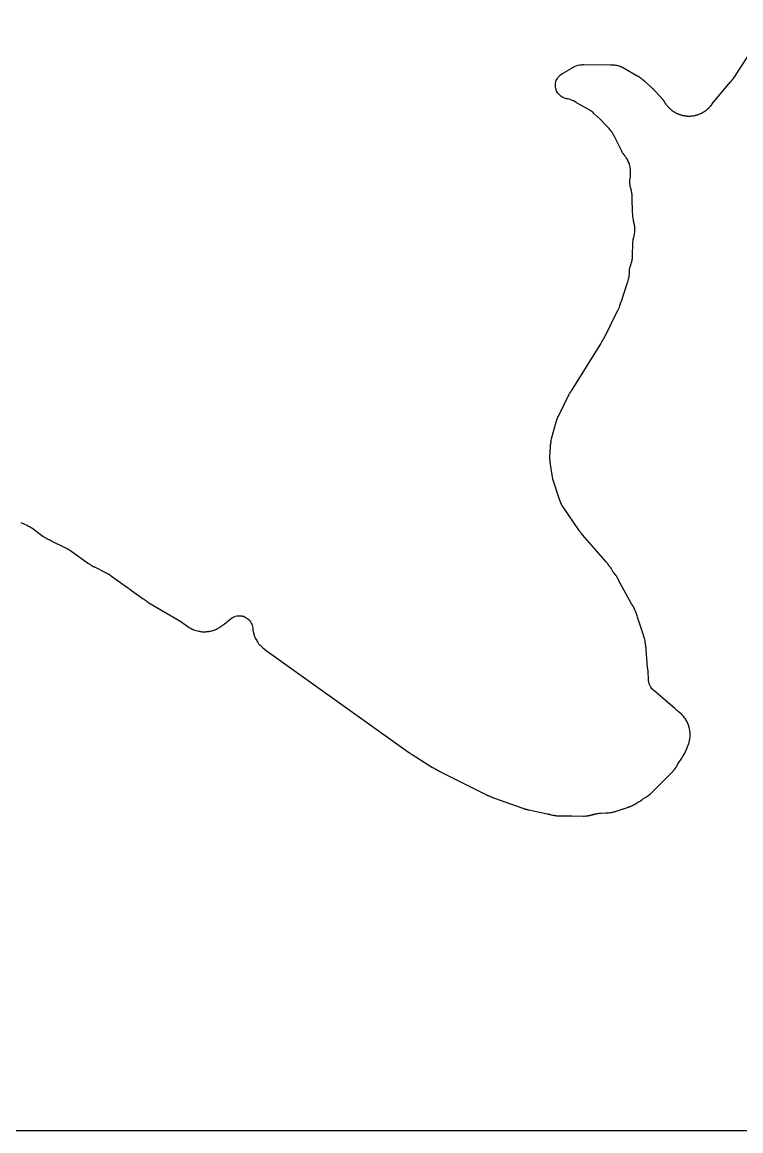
# Model space of a CAD drawing. Header units: millimetres. Extents: x 0 to 300, y 0 to 300.
# Drawn here: x 162.6 to 226, y -0.1 to 97.8 of the extents above; entities that cross this region are included whole.
import ezdxf

# ---------------------------------------------------------------- set-up
doc = ezdxf.new("R2010")
doc.units = ezdxf.units.MM
doc.layers.add('CUT', color=7, linetype='CONTINUOUS')

msp = doc.modelspace()

# ---------------------------------------------------------------- linework, layer by layer
at = {"layer": 'CUT'}
for points in [[(162.49, 53.62), (163.01, 53.4), (163.05, 53.38), (163.07, 53.37), (163.09, 53.37), (163.1, 53.36), (163.11, 53.35), (163.12, 53.35), (163.23, 53.29), (163.27, 53.27), (163.33, 53.23), (163.37, 53.2), (163.39, 53.19), (163.44, 53.16), (164.42, 52.44), (164.43, 52.43), (164.5, 52.38), (164.58, 52.33), (164.6, 52.32), (164.66, 52.29), (164.67, 52.29), (164.7, 52.27), (164.71, 52.26), (164.73, 52.25), (164.75, 52.24), (164.75, 52.23), (164.87, 52.16), (164.93, 52.14), (164.95, 52.13), (164.96, 52.13), (164.97, 52.12), (165, 52.11), (165.01, 52.1), (165.03, 52.09), (165.1, 52.06), (165.11, 52.05), (166.36, 51.44), (166.42, 51.41), (166.43, 51.41), (166.45, 51.4), (166.53, 51.35), (166.54, 51.35), (166.55, 51.34), (166.59, 51.32), (166.61, 51.31), (166.62, 51.31), (166.63, 51.3), (166.67, 51.27), (166.7, 51.26), (166.71, 51.25), (166.72, 51.24), (166.75, 51.22), (166.78, 51.2), (166.89, 51.13), (168.46, 50.02), (168.51, 49.98), (168.56, 49.94), (168.62, 49.9), (168.65, 49.88), (168.72, 49.84), (168.79, 49.8), (168.87, 49.76), (168.9, 49.74), (168.92, 49.74), (168.94, 49.73), (168.95, 49.72), (168.97, 49.71), (168.98, 49.71), (169.01, 49.7), (169.09, 49.66), (169.9, 49.24), (169.96, 49.21), (169.97, 49.21), (169.98, 49.2), (170.08, 49.15), (170.13, 49.14), (170.14, 49.13), (170.15, 49.13), (170.16, 49.11), (170.19, 49.1), (170.2, 49.09), (170.22, 49.08), (170.25, 49.06), (170.26, 49.06), (170.27, 49.06), (170.3, 49.03), (170.31, 49.03), (170.32, 49.02), (170.33, 49.02), (170.35, 49), (170.35, 48.99), (170.38, 48.97), (170.39, 48.96), (170.42, 48.94), (170.43, 48.93), (170.45, 48.92), (170.49, 48.9), (171.82, 47.95), (171.96, 47.85), (172.01, 47.82), (172.04, 47.79), (173.29, 46.89), (173.33, 46.87), (173.35, 46.85), (173.38, 46.84), (173.39, 46.84), (173.39, 46.83), (173.4, 46.82), (173.42, 46.8), (173.48, 46.76), (173.5, 46.74), (173.53, 46.72), (173.54, 46.72), (173.57, 46.69), (173.6, 46.67), (173.63, 46.66), (173.67, 46.64), (173.69, 46.63), (173.7, 46.61), (173.79, 46.55), (176.47, 44.98), (176.52, 44.96), (177.22, 44.45), (177.26, 44.42), (177.35, 44.36), (177.43, 44.32), (177.51, 44.27), (177.67, 44.2), (177.69, 44.19), (177.8, 44.14), (177.92, 44.1), (178.07, 44.06), (178.18, 44.04), (178.21, 44.04), (178.27, 44.03), (178.33, 44.01), (178.36, 44.01), (178.46, 43.99), (178.59, 43.98), (178.62, 43.98), (178.71, 43.98), (178.84, 43.99), (178.86, 44), (178.91, 44.01), (179.07, 44.02), (179.12, 44.03), (179.18, 44.04), (179.21, 44.04), (179.23, 44.04), (179.34, 44.07), (179.37, 44.08), (179.44, 44.1), (179.6, 44.16), (179.62, 44.17), (179.63, 44.17), (179.74, 44.21), (179.84, 44.26), (179.95, 44.33), (179.99, 44.35), (180.04, 44.38), (180.06, 44.4), (180.15, 44.46), (180.17, 44.47), (180.22, 44.51), (180.23, 44.52), (180.24, 44.53), (180.3, 44.57), (180.32, 44.59), (180.33, 44.6), (180.34, 44.6), (180.42, 44.66), (180.94, 45.08), (180.99, 45.12), (181, 45.13), (181.12, 45.21), (181.21, 45.26), (181.22, 45.27), (181.32, 45.31), (181.43, 45.35), (181.54, 45.38), (181.66, 45.39), (181.77, 45.4), (181.78, 45.4), (181.79, 45.4), (181.86, 45.39), (181.89, 45.39), (181.9, 45.39), (181.91, 45.39), (181.93, 45.39), (181.95, 45.39), (181.96, 45.38), (182, 45.38), (182.02, 45.37), (182.12, 45.35), (182.21, 45.31), (182.24, 45.3), (182.32, 45.25), (182.43, 45.19), (182.44, 45.18), (182.53, 45.12), (182.55, 45.11), (182.61, 45.05), (182.62, 45.03), (182.68, 44.97), (182.69, 44.96), (182.75, 44.87), (182.76, 44.85), (182.82, 44.75), (182.87, 44.65), (182.9, 44.56), (182.93, 44.44), (182.95, 44.28), (182.96, 44.23), (182.97, 44.11), (182.98, 44.06), (182.99, 44.03), (183.03, 43.88), (183.04, 43.81), (183.06, 43.74), (183.07, 43.7), (183.07, 43.69), (183.08, 43.67), (183.08, 43.66), (183.1, 43.57), (183.16, 43.45), (183.17, 43.43), (183.23, 43.32), (183.25, 43.3), (183.3, 43.2), (183.34, 43.12), (183.39, 43.04), (183.47, 42.93), (183.56, 42.83), (183.58, 42.81), (183.6, 42.79), (183.63, 42.76), (183.77, 42.63), (183.84, 42.57), (183.97, 42.47), (184.03, 42.41), (184.13, 42.33), (189.91, 38.21), (196.71, 33.35), (196.72, 33.35), (196.74, 33.33), (196.77, 33.31), (196.78, 33.31), (196.79, 33.3), (196.82, 33.28), (196.83, 33.27), (196.84, 33.27), (196.85, 33.26), (196.86, 33.25), (196.87, 33.25), (196.87, 33.24), (196.9, 33.22), (196.95, 33.18), (196.98, 33.16), (197.01, 33.14), (198.81, 32.01), (198.91, 31.96), (198.95, 31.94), (198.97, 31.93), (199.03, 31.89), (199.04, 31.89), (199.06, 31.88), (199.09, 31.86), (199.1, 31.85), (199.12, 31.84), (199.15, 31.82), (199.16, 31.82), (199.25, 31.76), (199.29, 31.75), (199.31, 31.74), (199.36, 31.71), (199.39, 31.7), (199.4, 31.7), (199.41, 31.69), (199.44, 31.67), (199.47, 31.66), (203.57, 29.6), (203.61, 29.58), (203.62, 29.57), (203.65, 29.56), (203.66, 29.56), (203.67, 29.55), (203.7, 29.53), (203.72, 29.53), (203.73, 29.53), (203.73, 29.52), (203.74, 29.52), (203.75, 29.52), (203.79, 29.5), (203.86, 29.47), (203.87, 29.47), (203.91, 29.45), (203.92, 29.44), (203.93, 29.44), (203.98, 29.42), (203.99, 29.41), (204, 29.41), (204.01, 29.4), (204.02, 29.4), (204.04, 29.39), (204.06, 29.38), (204.13, 29.35), (204.16, 29.34), (204.2, 29.32), (206.79, 28.4), (206.81, 28.4), (206.82, 28.4), (206.84, 28.39), (206.86, 28.38), (206.87, 28.38), (206.88, 28.37), (206.93, 28.36), (206.95, 28.35), (206.97, 28.34), (206.98, 28.34), (206.99, 28.33), (207.01, 28.33), (207.08, 28.31), (207.11, 28.3), (207.13, 28.3), (207.14, 28.3), (207.15, 28.3), (207.17, 28.29), (207.19, 28.28), (207.25, 28.27), (207.32, 28.25), (207.33, 28.25), (208.92, 27.9), (209.01, 27.88), (209.1, 27.87), (209.11, 27.87), (209.13, 27.87), (209.16, 27.86), (209.2, 27.85), (209.21, 27.85), (209.24, 27.84), (209.3, 27.82), (209.4, 27.8), (209.42, 27.8), (209.45, 27.79), (209.46, 27.79), (209.5, 27.78), (209.52, 27.78), (209.57, 27.77), (209.69, 27.75), (209.71, 27.75), (209.77, 27.74), (209.81, 27.74), (209.88, 27.73), (209.97, 27.73), (209.99, 27.73), (210, 27.73), (210.01, 27.73), (210.04, 27.73), (210.38, 27.73), (210.63, 27.72), (210.87, 27.72), (211.11, 27.72), (212.13, 27.71), (212.14, 27.71), (212.23, 27.71), (212.34, 27.72), (212.35, 27.72), (212.36, 27.72), (212.46, 27.73), (212.48, 27.73), (212.55, 27.74), (212.56, 27.75), (212.57, 27.75), (212.58, 27.75), (212.59, 27.75), (212.61, 27.75), (212.62, 27.76), (212.63, 27.76), (212.64, 27.76), (212.68, 27.77), (212.69, 27.77), (212.74, 27.78), (212.76, 27.78), (212.83, 27.8), (212.85, 27.81), (212.89, 27.82), (212.91, 27.83), (212.94, 27.84), (212.95, 27.84), (212.98, 27.85), (213.01, 27.85), (213.04, 27.86), (213.06, 27.87), (213.07, 27.87), (213.14, 27.89), (213.17, 27.9), (213.2, 27.9), (213.21, 27.91), (213.22, 27.91), (213.25, 27.92), (213.26, 27.92), (213.27, 27.92), (213.28, 27.92), (213.29, 27.93), (213.3, 27.93), (213.31, 27.93), (213.32, 27.93), (213.33, 27.94), (213.36, 27.94), (213.38, 27.94), (213.42, 27.95), (213.52, 27.96), (213.53, 27.96), (213.55, 27.96), (213.58, 27.97), (213.6, 27.97), (213.61, 27.98), (213.62, 27.98), (213.63, 27.98), (213.64, 27.98), (213.65, 27.98), (213.67, 27.98), (214.15, 28), (214.26, 28.01), (214.29, 28.01), (214.3, 28.01), (214.31, 28.01), (214.32, 28.01), (214.35, 28.01), (214.46, 28.02), (214.6, 28.04), (214.61, 28.04), (214.72, 28.06), (214.79, 28.08), (214.81, 28.09), (214.83, 28.09), (214.9, 28.11), (214.91, 28.11), (214.95, 28.12), (214.97, 28.13), (214.99, 28.13), (215.02, 28.14), (215.04, 28.15), (215.12, 28.17), (215.55, 28.32), (215.57, 28.33), (215.6, 28.34), (215.66, 28.36), (216.01, 28.48), (216.05, 28.49), (216.08, 28.5), (216.1, 28.51), (216.12, 28.51), (216.13, 28.51), (216.14, 28.52), (216.15, 28.52), (216.16, 28.53), (216.17, 28.53), (216.19, 28.54), (216.2, 28.54), (216.21, 28.54), (216.24, 28.55), (216.26, 28.56), (216.27, 28.57), (216.34, 28.6), (216.35, 28.6), (216.36, 28.61), (216.37, 28.61), (216.38, 28.61), (216.39, 28.62), (216.4, 28.62), (216.41, 28.62), (216.5, 28.66), (216.55, 28.69), (216.6, 28.72), (216.61, 28.72), (216.62, 28.73), (216.64, 28.74), (216.66, 28.75), (216.71, 28.77), (216.72, 28.78), (216.75, 28.8), (216.81, 28.83), (216.83, 28.85), (216.86, 28.87), (216.87, 28.88), (216.9, 28.9), (216.91, 28.91), (216.94, 28.93), (216.96, 28.94), (216.99, 28.96), (217.07, 29.01), (217.17, 29.07), (217.32, 29.17), (217.36, 29.2), (217.54, 29.32), (217.58, 29.34), (217.65, 29.38), (217.67, 29.39), (217.69, 29.41), (217.73, 29.43), (217.76, 29.45), (217.78, 29.46), (217.79, 29.47), (217.82, 29.49), (217.85, 29.51), (217.86, 29.52), (217.87, 29.53), (217.88, 29.53), (217.95, 29.59), (217.96, 29.6), (217.97, 29.61), (217.98, 29.61), (218.04, 29.67), (218.09, 29.72), (218.1, 29.73), (218.11, 29.73), (218.12, 29.74), (218.13, 29.75), (218.16, 29.78), (218.17, 29.79), (218.2, 29.82), (218.22, 29.84), (218.24, 29.86), (218.26, 29.88), (219.89, 31.5), (219.91, 31.53), (219.92, 31.54), (219.96, 31.58), (220.04, 31.67), (220.05, 31.68), (220.05, 31.69), (220.06, 31.7), (220.07, 31.71), (220.08, 31.71), (220.09, 31.73), (220.14, 31.78), (220.16, 31.81), (220.17, 31.83), (220.19, 31.85), (220.25, 31.93), (220.26, 31.95), (220.27, 31.96), (220.28, 31.98), (220.29, 32), (220.29, 32.01), (220.3, 32.01), (220.31, 32.03), (220.31, 32.04), (220.51, 32.35), (220.56, 32.43), (220.62, 32.53), (220.71, 32.66), (220.81, 32.81), (220.85, 32.88), (220.86, 32.89), (220.87, 32.91), (220.87, 32.92), (220.89, 32.95), (220.89, 32.96), (220.91, 32.98), (220.92, 33), (220.93, 33.01), (220.94, 33.02), (220.94, 33.03), (220.95, 33.04), (220.96, 33.05), (220.97, 33.07), (220.98, 33.08), (220.98, 33.09), (221.04, 33.19), (221.05, 33.21), (221.06, 33.23), (221.07, 33.24), (221.08, 33.26), (221.08, 33.28), (221.09, 33.29), (221.1, 33.3), (221.1, 33.31), (221.11, 33.33), (221.11, 33.34), (221.13, 33.39), (221.14, 33.4), (221.15, 33.42), (221.16, 33.44), (221.16, 33.45), (221.18, 33.49), (221.2, 33.53), (221.29, 33.74), (221.3, 33.76), (221.3, 33.77), (221.3, 33.78), (221.33, 33.86), (221.34, 33.88), (221.35, 33.9), (221.35, 33.91), (221.36, 33.93), (221.37, 33.95), (221.37, 33.96), (221.38, 33.97), (221.38, 33.98), (221.39, 34), (221.4, 34.01), (221.4, 34.02), (221.41, 34.04), (221.43, 34.1), (221.44, 34.12), (221.44, 34.14), (221.46, 34.21), (221.48, 34.28), (221.49, 34.33), (221.51, 34.43), (221.52, 34.44), (221.54, 34.56), (221.55, 34.67), (221.55, 34.68), (221.55, 34.69), (221.55, 34.7), (221.56, 34.74), (221.56, 34.76), (221.56, 34.8), (221.56, 34.81), (221.56, 34.92), (221.56, 34.96), (221.56, 35.04), (221.56, 35.07), (221.55, 35.13), (221.55, 35.16), (221.54, 35.17), (221.53, 35.28), (221.51, 35.39), (221.5, 35.42), (221.48, 35.52), (221.48, 35.54), (221.47, 35.57), (221.46, 35.58), (221.46, 35.59), (221.45, 35.62), (221.45, 35.63), (221.44, 35.67), (221.43, 35.7), (221.42, 35.72), (221.41, 35.74), (221.41, 35.75), (221.41, 35.77), (221.38, 35.84), (221.37, 35.85), (221.36, 35.87), (221.35, 35.89), (221.34, 35.91), (221.34, 35.93), (221.33, 35.95), (221.32, 35.97), (221.31, 35.98), (221.3, 36), (221.29, 36.02), (221.28, 36.04), (221.28, 36.05), (221.28, 36.06), (221.27, 36.07), (221.27, 36.08), (221.21, 36.18), (221.21, 36.19), (221.15, 36.28), (221.14, 36.3), (221.1, 36.34), (221.08, 36.36), (221.07, 36.38), (221.06, 36.39), (221, 36.47), (220.98, 36.49), (220.94, 36.54), (220.93, 36.55), (220.93, 36.56), (220.92, 36.57), (220.89, 36.6), (220.88, 36.61), (220.87, 36.62), (220.84, 36.65), (220.83, 36.66), (220.82, 36.67), (220.81, 36.69), (220.78, 36.72), (220.75, 36.74), (220.74, 36.75), (220.72, 36.77), (220.7, 36.79), (220.69, 36.79), (220.68, 36.8), (220.67, 36.81), (220.65, 36.83), (220.64, 36.84), (220.63, 36.85), (220.61, 36.86), (220.59, 36.88), (220.58, 36.89), (220.56, 36.9), (220.56, 36.91), (220.55, 36.91), (220.54, 36.92), (220.53, 36.93), (220.52, 36.93), (220.51, 36.94), (220.48, 36.97), (220.47, 36.97), (220.46, 36.98), (220.4, 37.02), (220.37, 37.05), (220.36, 37.05), (220.35, 37.06), (220.35, 37.07), (220.33, 37.08), (220.32, 37.08), (220.31, 37.09), (220.31, 37.1), (220.29, 37.12), (220.27, 37.14), (220.25, 37.16), (220.2, 37.2), (218.94, 38.29), (218.32, 38.83), (218.31, 38.83), (218.22, 38.92), (218.21, 38.93), (218.15, 39), (218.08, 39.1), (218.02, 39.22), (217.97, 39.32), (217.94, 39.42), (217.91, 39.53), (217.89, 39.68), (217.89, 39.72), (217.89, 39.82), (217.88, 39.87), (217.88, 39.98), (217.85, 40.28), (217.85, 40.29), (217.85, 40.3), (217.85, 40.31), (217.85, 40.36), (217.85, 40.39), (217.84, 40.48), (217.84, 40.49), (217.84, 40.52), (217.84, 40.59), (217.83, 40.61), (217.82, 40.68), (217.81, 40.71), (217.8, 40.78), (217.8, 40.8), (217.8, 40.83), (217.63, 42.79), (217.61, 42.87), (217.61, 42.89), (217.6, 42.92), (217.59, 43), (217.59, 43.04), (217.58, 43.09), (217.58, 43.12), (217.58, 43.14), (217.58, 43.16), (217.57, 43.23), (217.54, 43.35), (217.53, 43.36), (217.52, 43.4), (217.52, 43.41), (217.51, 43.42), (217.5, 43.45), (217.5, 43.46), (217.49, 43.51), (217.48, 43.53), (217.47, 43.58), (217.45, 43.65), (217.44, 43.7), (217.42, 43.76), (216.92, 45.28), (216.89, 45.4), (216.85, 45.49), (216.84, 45.51), (216.84, 45.52), (216.81, 45.58), (216.8, 45.61), (216.8, 45.62), (216.8, 45.63), (216.79, 45.63), (216.79, 45.64), (216.79, 45.65), (216.78, 45.67), (216.78, 45.68), (216.77, 45.71), (216.75, 45.75), (216.75, 45.76), (216.74, 45.78), (216.73, 45.79), (216.7, 45.86), (216.7, 45.87), (216.69, 45.88), (216.69, 45.89), (216.68, 45.9), (216.68, 45.91), (216.67, 45.92), (216.67, 45.93), (216.66, 45.94), (216.66, 45.95), (216.66, 45.96), (216.65, 45.96), (216.64, 45.99), (216.64, 46), (216.63, 46.01), (216.61, 46.05), (216.6, 46.07), (216.59, 46.09), (216.58, 46.1), (216.58, 46.11), (216.57, 46.12), (216.57, 46.13), (216.54, 46.18), (216.54, 46.19), (216.53, 46.2), (216.52, 46.22), (216.5, 46.25), (216.5, 46.26), (216.47, 46.32), (216.39, 46.45), (215.24, 48.53), (215.23, 48.56), (215.22, 48.58), (215.2, 48.63), (215.17, 48.69), (215.16, 48.7), (215.15, 48.72), (215.15, 48.73), (215.14, 48.74), (215.12, 48.77), (215.12, 48.79), (215.11, 48.8), (215.1, 48.81), (215.09, 48.83), (215.08, 48.85), (215.05, 48.9), (215.02, 48.93), (215, 48.96), (215, 48.97), (214.95, 49.05), (214.88, 49.13), (214.84, 49.17), (214.81, 49.21), (214.8, 49.22), (214.79, 49.23), (214.77, 49.25), (214.64, 49.48), (214.63, 49.49), (214.62, 49.5), (214.61, 49.52), (214.57, 49.6), (214.56, 49.61), (214.55, 49.63), (214.49, 49.7), (214.47, 49.73), (214.44, 49.76), (214.43, 49.78), (214.41, 49.8), (214.4, 49.81), (214.4, 49.82), (214.39, 49.83), (214.38, 49.84), (214.37, 49.85), (214.37, 49.86), (214.35, 49.88), (214.35, 49.89), (214.3, 49.95), (214.29, 49.97), (214.28, 49.98), (214.26, 50.01), (214.2, 50.07), (214.17, 50.12), (214.15, 50.14), (214.13, 50.16), (214.11, 50.18), (212.06, 52.55), (212, 52.61), (211.99, 52.62), (211.98, 52.63), (211.97, 52.65), (211.96, 52.66), (211.95, 52.68), (211.94, 52.69), (211.93, 52.7), (211.92, 52.72), (211.9, 52.74), (211.86, 52.8), (211.83, 52.83), (211.82, 52.84), (211.81, 52.85), (211.8, 52.86), (211.77, 52.91), (211.76, 52.93), (211.75, 52.94), (210.31, 55.04), (210.25, 55.13), (210.24, 55.16), (210.23, 55.17), (210.22, 55.18), (210.21, 55.2), (210.21, 55.21), (210.2, 55.23), (210.02, 55.66), (210.01, 55.68), (210, 55.71), (210, 55.72), (209.99, 55.76), (209.44, 57.45), (209.24, 58.79), (209.23, 58.85), (209.21, 58.93), (209.21, 58.95), (209.18, 59.41), (209.18, 59.43), (209.23, 60.28), (209.23, 60.3), (209.23, 60.33), (209.23, 60.36), (209.23, 60.38), (209.24, 60.41), (209.24, 60.44), (209.24, 60.45), (209.24, 60.47), (209.24, 60.5), (209.24, 60.51), (209.25, 60.53), (209.25, 60.54), (209.25, 60.56), (209.25, 60.57), (209.25, 60.59), (209.25, 60.6), (209.26, 60.62), (209.27, 60.67), (209.28, 60.75), (209.29, 60.83), (209.29, 60.85), (209.3, 60.9), (209.33, 61.03), (209.58, 61.99), (209.64, 62.2), (209.65, 62.24), (209.67, 62.29), (209.76, 62.61), (209.77, 62.62), (209.78, 62.67), (209.79, 62.7), (209.8, 62.73), (209.82, 62.77), (209.85, 62.85), (209.85, 62.86), (209.86, 62.87), (209.88, 62.93), (209.93, 63.03), (210.89, 64.97), (210.91, 65.03), (210.94, 65.06), (211.02, 65.18), (211.05, 65.23), (211.07, 65.26), (211.13, 65.34), (213.68, 69.42), (213.73, 69.52), (213.75, 69.56), (213.76, 69.58), (213.77, 69.6), (213.78, 69.61), (213.78, 69.62), (213.79, 69.63), (213.8, 69.64), (213.8, 69.65), (213.81, 69.66), (213.82, 69.69), (213.83, 69.71), (213.85, 69.74), (213.86, 69.76), (213.87, 69.77), (213.88, 69.79), (213.89, 69.8), (213.91, 69.84), (213.92, 69.86), (213.93, 69.87), (213.94, 69.88), (213.99, 69.98), (214, 69.99), (214.02, 70.03), (214.03, 70.05), (214.05, 70.09), (214.06, 70.1), (215.18, 72.39), (215.19, 72.4), (215.23, 72.47), (215.31, 72.66), (215.34, 72.75), (215.35, 72.78), (215.36, 72.81), (215.37, 72.85), (215.38, 72.87), (215.4, 72.91), (215.41, 72.94), (215.42, 72.99), (215.46, 73.09), (216.03, 74.82), (216.03, 74.83), (216.04, 74.85), (216.08, 74.99), (216.11, 75.11), (216.12, 75.14), (216.14, 75.23), (216.15, 75.25), (216.16, 75.3), (216.17, 75.35), (216.18, 75.46), (216.19, 75.55), (216.2, 75.59), (216.21, 75.73), (216.21, 75.82), (216.21, 75.91), (216.21, 75.96), (216.23, 76.08), (216.24, 76.14), (216.27, 76.22), (216.27, 76.24), (216.29, 76.27), (216.3, 76.31), (216.31, 76.33), (216.33, 76.44), (216.34, 76.46), (216.38, 76.6), (216.43, 76.77), (216.45, 76.87), (216.47, 76.98), (216.47, 77.09), (216.47, 77.18), (216.5, 78.29), (216.5, 78.32), (216.5, 78.35), (216.5, 78.4), (216.51, 78.5), (216.53, 78.63), (216.57, 78.82), (216.6, 78.94), (216.63, 79.05), (216.65, 79.16), (216.66, 79.27), (216.66, 79.31), (216.67, 79.48), (216.67, 79.57), (216.66, 79.65), (216.66, 79.66), (216.66, 79.67), (216.66, 79.77), (216.64, 79.87), (216.63, 79.92), (216.63, 79.95), (216.62, 79.98), (216.61, 80.05), (216.56, 80.25), (216.55, 80.32), (216.54, 80.35), (216.54, 80.38), (216.52, 80.46), (216.52, 80.51), (216.5, 80.63), (216.49, 80.8), (216.49, 80.81), (216.48, 81.02), (216.45, 82.3), (216.45, 82.36), (216.45, 82.42), (216.45, 82.52), (216.43, 82.6), (216.43, 82.62), (216.43, 82.64), (216.43, 82.65), (216.42, 82.66), (216.4, 82.8), (216.39, 82.86), (216.39, 82.91), (216.36, 83.02), (216.33, 83.1), (216.33, 83.12), (216.31, 83.18), (216.29, 83.23), (216.28, 83.24), (216.28, 83.25), (216.27, 83.28), (216.27, 83.29), (216.25, 83.43), (216.25, 83.44), (216.23, 83.62), (216.23, 83.67), (216.23, 83.68), (216.23, 83.7), (216.24, 83.87), (216.28, 84.15), (216.29, 84.3), (216.29, 84.35), (216.29, 84.37), (216.3, 84.47), (216.3, 84.59), (216.29, 84.76), (216.26, 84.97), (216.25, 85.04), (216.22, 85.15), (216.2, 85.19), (216.2, 85.21), (216.2, 85.23), (216.16, 85.33), (216.13, 85.41), (216.09, 85.51), (216.07, 85.56), (216.06, 85.57), (216.05, 85.6), (216.01, 85.67), (216, 85.69), (215.96, 85.77), (215.95, 85.78), (215.91, 85.85), (215.88, 85.89), (215.85, 85.93), (215.83, 85.96), (215.79, 86.01), (215.78, 86.03), (215.75, 86.06), (215.71, 86.11), (215.71, 86.12), (215.68, 86.15), (215.66, 86.17), (215.66, 86.18), (215.63, 86.21), (215.61, 86.24), (215.59, 86.27), (215.59, 86.28), (215.54, 86.36), (215.53, 86.38), (215.52, 86.39), (215.52, 86.4), (215.51, 86.41), (215.46, 86.55), (215.43, 86.61), (214.91, 87.66), (214.9, 87.67), (214.87, 87.73), (214.86, 87.74), (214.85, 87.76), (214.84, 87.78), (214.83, 87.8), (214.81, 87.84), (214.8, 87.87), (214.74, 87.98), (214.7, 88.04), (214.67, 88.07), (214.65, 88.1), (214.63, 88.13), (214.6, 88.16), (214.58, 88.18), (214.58, 88.19), (214.55, 88.22), (214.54, 88.23), (214.52, 88.25), (214.51, 88.27), (214.5, 88.28), (214.49, 88.29), (214.49, 88.3), (214.47, 88.33), (214.4, 88.42), (214.32, 88.51), (214.31, 88.52), (213.89, 88.96), (213.87, 88.98), (213.75, 89.1), (213.7, 89.15), (213.61, 89.24), (213.08, 89.73), (213.05, 89.76), (212.99, 89.82), (212.91, 89.88), (212.83, 89.95), (212.75, 90), (212.66, 90.05), (212.65, 90.06), (212.64, 90.06), (212.61, 90.08), (212.54, 90.12), (211.53, 90.7), (211.52, 90.71), (211.5, 90.72), (211.4, 90.78), (211.27, 90.85), (211.18, 90.89), (211.08, 90.93), (210.96, 90.97), (210.95, 90.97), (210.84, 91.01), (210.73, 91.04), (210.64, 91.05), (210.61, 91.05), (210.54, 91.07), (210.45, 91.1), (210.34, 91.15), (210.23, 91.21), (210.14, 91.27), (210.04, 91.36), (209.96, 91.45), (209.88, 91.54), (209.83, 91.62), (209.77, 91.73), (209.72, 91.86), (209.69, 91.96), (209.67, 92.07), (209.66, 92.19), (209.66, 92.3), (209.67, 92.4), (209.7, 92.54), (209.74, 92.66), (209.78, 92.74), (209.84, 92.85), (209.91, 92.96), (209.99, 93.05), (210.07, 93.13), (210.15, 93.19), (210.28, 93.28), (211.11, 93.76), (211.18, 93.81), (211.19, 93.81), (211.21, 93.83), (211.23, 93.84), (211.26, 93.85), (211.27, 93.86), (211.28, 93.87), (211.31, 93.88), (211.36, 93.9), (211.39, 93.92), (211.49, 93.96), (211.5, 93.96), (211.63, 94.01), (211.64, 94.01), (211.66, 94.01), (211.68, 94.02), (211.82, 94.04), (211.83, 94.04), (211.98, 94.05), (212.08, 94.06), (212.1, 94.06), (212.11, 94.06), (212.17, 94.06), (214.5, 94.03), (214.76, 94.03), (214.79, 94.03), (214.81, 94.03), (214.83, 94.03), (214.87, 94.03), (214.96, 94.02), (214.97, 94.02), (214.99, 94.02), (215.02, 94.01), (215.05, 94), (215.1, 93.99), (215.14, 93.99), (215.15, 93.99), (215.17, 93.98), (215.18, 93.98), (215.29, 93.95), (215.3, 93.95), (215.31, 93.95), (215.42, 93.9), (215.44, 93.89), (215.46, 93.88), (215.52, 93.85), (215.53, 93.85), (215.54, 93.85), (215.54, 93.84), (215.58, 93.82), (215.6, 93.81), (215.61, 93.81), (215.63, 93.8), (215.64, 93.79), (215.67, 93.78), (215.73, 93.75), (216.93, 93.05), (216.96, 93.03), (217, 93.01), (217.01, 93), (217.07, 92.96), (217.11, 92.94), (217.11, 92.93), (217.13, 92.92), (217.14, 92.92), (217.15, 92.91), (217.16, 92.9), (217.17, 92.9), (217.21, 92.87), (217.22, 92.86), (217.24, 92.84), (217.25, 92.83), (217.27, 92.82), (217.3, 92.8), (217.31, 92.79), (217.35, 92.76), (217.37, 92.73), (217.38, 92.73), (217.4, 92.72), (217.43, 92.69), (217.45, 92.67), (217.48, 92.65), (217.51, 92.63), (217.52, 92.62), (217.53, 92.61), (218.07, 92.11), (218.09, 92.09), (218.21, 91.98), (218.22, 91.97), (218.23, 91.96), (218.24, 91.96), (218.25, 91.95), (218.25, 91.94), (218.26, 91.93), (218.27, 91.92), (218.28, 91.92), (218.29, 91.91), (218.3, 91.9), (218.3, 91.89), (218.32, 91.87), (218.33, 91.86), (218.35, 91.84), (218.36, 91.84), (218.39, 91.81), (218.4, 91.8), (218.4, 91.79), (218.43, 91.76), (218.44, 91.74), (218.5, 91.68), (218.6, 91.57), (218.64, 91.53), (218.68, 91.49), (218.85, 91.32), (218.88, 91.28), (218.93, 91.23), (218.94, 91.21), (218.95, 91.2), (218.97, 91.18), (218.98, 91.17), (219, 91.14), (219.03, 91.11), (219.06, 91.07), (219.07, 91.05), (219.08, 91.04), (219.09, 91.04), (219.1, 91.03), (219.1, 91.02), (219.11, 91.01), (219.12, 91), (219.13, 90.99), (219.13, 90.98), (219.14, 90.98), (219.14, 90.97), (219.15, 90.96), (219.16, 90.95), (219.17, 90.93), (219.18, 90.91), (219.19, 90.91), (219.19, 90.9), (219.2, 90.89), (219.2, 90.88), (219.22, 90.86), (219.24, 90.84), (219.26, 90.81), (219.27, 90.79), (219.28, 90.78), (219.28, 90.77), (219.3, 90.75), (219.3, 90.74), (219.33, 90.69), (219.34, 90.67), (219.36, 90.65), (219.38, 90.63), (219.4, 90.59), (219.41, 90.57), (219.42, 90.56), (219.45, 90.53), (219.48, 90.5), (219.5, 90.46), (219.53, 90.43), (219.58, 90.36), (219.59, 90.35), (219.61, 90.33), (219.62, 90.32), (219.62, 90.31), (219.63, 90.3), (219.66, 90.27), (219.69, 90.24), (219.71, 90.23), (219.72, 90.22), (219.76, 90.18), (219.77, 90.18), (219.82, 90.14), (219.85, 90.1), (219.86, 90.1), (219.87, 90.09), (219.92, 90.05), (219.95, 90.02), (219.96, 90.01), (220.04, 89.95), (220.06, 89.94), (220.07, 89.93), (220.08, 89.93), (220.15, 89.89), (220.15, 89.88), (220.16, 89.88), (220.17, 89.87), (220.2, 89.85), (220.24, 89.83), (220.26, 89.82), (220.3, 89.8), (220.32, 89.79), (220.37, 89.76), (220.38, 89.76), (220.42, 89.74), (220.48, 89.71), (220.49, 89.71), (220.54, 89.69), (220.57, 89.68), (220.61, 89.67), (220.66, 89.65), (220.67, 89.65), (220.72, 89.63), (220.73, 89.63), (220.74, 89.62), (220.77, 89.61), (220.81, 89.6), (220.85, 89.59), (220.86, 89.59), (220.87, 89.59), (220.88, 89.59), (220.92, 89.58), (220.95, 89.57), (220.96, 89.57), (220.98, 89.57), (221.01, 89.56), (221.03, 89.56), (221.06, 89.55), (221.09, 89.54), (221.13, 89.54), (221.16, 89.54), (221.18, 89.53), (221.19, 89.53), (221.2, 89.53), (221.21, 89.53), (221.22, 89.53), (221.24, 89.53), (221.26, 89.53), (221.3, 89.52), (221.34, 89.52), (221.35, 89.52), (221.37, 89.52), (221.41, 89.52), (221.46, 89.52), (221.5, 89.52), (221.51, 89.52), (221.52, 89.52), (221.59, 89.52), (221.68, 89.53), (221.71, 89.53), (221.73, 89.54), (221.75, 89.54), (221.76, 89.54), (221.82, 89.55), (221.84, 89.55), (221.87, 89.55), (221.96, 89.57), (222, 89.58), (222.02, 89.59), (222.07, 89.6), (222.08, 89.6), (222.09, 89.61), (222.13, 89.62), (222.17, 89.63), (222.19, 89.63), (222.2, 89.63), (222.22, 89.64), (222.23, 89.64), (222.24, 89.65), (222.25, 89.65), (222.28, 89.66), (222.29, 89.67), (222.32, 89.68), (222.43, 89.72), (222.44, 89.73), (222.46, 89.74), (222.47, 89.75), (222.48, 89.75), (222.5, 89.76), (222.55, 89.78), (222.56, 89.78), (222.65, 89.83), (222.66, 89.83), (222.68, 89.84), (222.69, 89.85), (222.77, 89.9), (222.8, 89.92), (222.82, 89.93), (222.85, 89.95), (222.86, 89.95), (222.87, 89.96), (222.9, 89.98), (222.98, 90.04), (222.99, 90.05), (223.02, 90.08), (223.06, 90.11), (223.07, 90.12), (223.16, 90.2), (223.17, 90.2), (223.19, 90.22), (223.2, 90.23), (223.2, 90.24), (223.22, 90.26), (223.23, 90.27), (223.24, 90.27), (223.25, 90.28), (223.25, 90.29), (223.3, 90.34), (223.35, 90.39), (223.36, 90.4), (223.36, 90.41), (223.39, 90.44), (223.4, 90.45), (223.41, 90.46), (223.43, 90.48), (223.45, 90.51), (223.45, 90.52), (223.46, 90.53), (223.48, 90.55), (223.5, 90.57), (223.5, 90.58), (223.51, 90.59), (225.09, 92.51), (225.11, 92.53), (225.12, 92.54), (225.13, 92.55), (225.17, 92.6), (225.18, 92.61), (225.19, 92.62), (225.2, 92.63), (225.21, 92.65), (225.22, 92.65), (225.24, 92.68), (225.25, 92.69), (225.27, 92.71), (225.35, 92.8), (225.42, 92.89), (225.48, 92.98), (225.5, 93.02), (225.51, 93.03), (225.52, 93.05), (225.58, 93.12), (225.59, 93.14), (225.6, 93.15), (228.61, 97.81)], [(298.85, -0.08), (1.15, -0.08)]]:
    msp.add_lwpolyline(points, dxfattribs=at)

doc.saveas('drawing.dxf')
